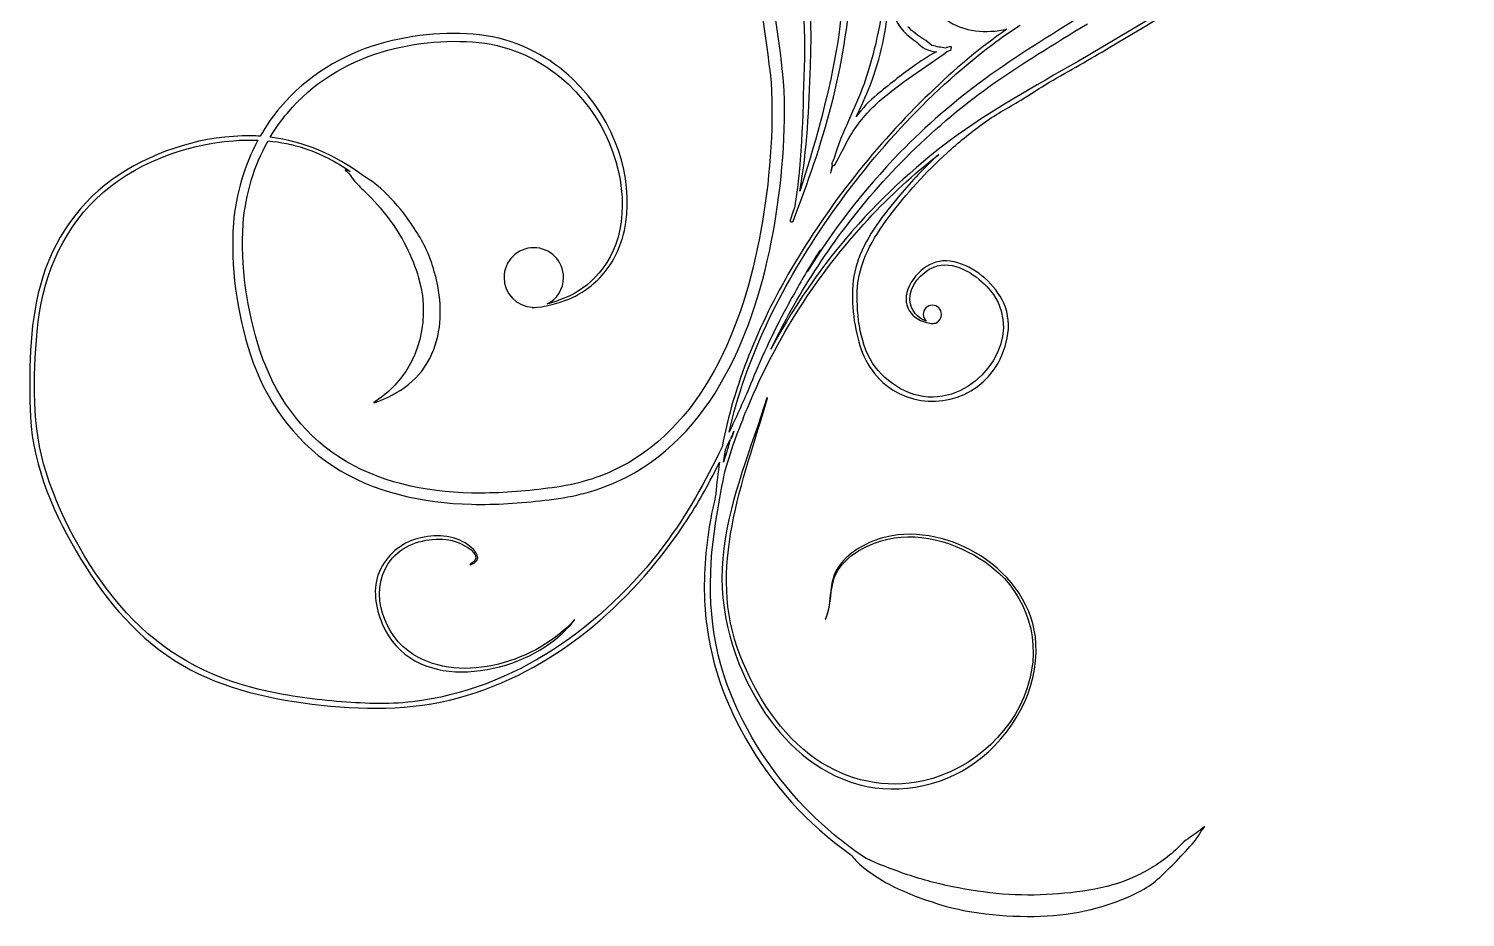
# Model space of a CAD drawing. Extents: x 0 to 115, y 0 to 123.
# Drawn here: x -0.03 to 48.17, y -0.03 to 29.79 of the extents above; entities that cross this region are included whole.
import ezdxf

# ---------------------------------------------------------------- set-up
doc = ezdxf.new("R2010")
doc.units = 0
doc.layers.add('ink_ext_XXXXXX', color=7, linetype='CONTINUOUS')

msp = doc.modelspace()

# ---------------------------------------------------------------- linework, layer by layer
at = {"layer": 'ink_ext_XXXXXX', "color": 7}
for points in [[(25.619072, 23.338344), (25.619072, 23.338344)], [(23.473125, 16.253861), (23.473125, 16.253861)], [(23.53345, 16.014325), (23.53345, 16.014325)], [(23.438552, 15.739864), (23.438552, 15.739864)], [(21.279447, 12.444214), (21.279447, 12.444214)]]:
    msp.add_lwpolyline(points, dxfattribs=at)
for points in [[(48.174977, 41.60165), (46.671086, 35.613952), (40.980427, 32.115808), (36.014375, 29.182814)], [(36.251441, 29.167644), (38.880341, 30.722689), (41.508889, 32.348994), (43.770547, 34.416977)], [(25.446564, 33.929439), (25.778175, 32.229755), (26.050166, 30.541008), (25.995486, 28.80393)], [(27.217155, 33.748464), (27.640841, 30.585105), (26.815341, 27.358247), (25.840616, 24.337411)], [(24.175858, 32.972352), (24.394227, 31.315708), (24.709964, 29.65095), (24.878591, 27.998186)], [(25.301572, 28.032052), (25.13118, 29.7335), (24.819677, 31.37568), (24.604483, 33.031619)], [(25.619072, 23.338344), (26.602969, 25.858236), (27.42353, 28.57145), (27.544886, 31.300891)], [(26.200097, 28.543933), (26.232552, 29.394127), (26.233611, 30.227741), (26.144358, 31.075466)], [(28.690002, 31.077583), (28.566177, 30.005844), (28.361214, 28.965502), (27.9975, 27.945269)], [(28.202111, 27.888825), (28.551008, 28.794052), (28.802186, 29.79453), (28.78878, 30.776664)], [(28.78878, 30.776664), (28.912958, 30.391077), (29.035372, 30.039711), (29.328177, 29.709864)], [(30.748108, 30.090864), (31.3503, 29.678114), (32.099952, 29.626961), (32.795983, 29.776539)], [(35.32293, 30.238325), (34.215914, 29.545116), (33.104664, 28.867783), (32.060441, 28.110722)], [(32.232244, 27.872244), (33.264825, 28.607433), (34.384189, 29.277711), (35.493675, 29.959983)], [(32.305269, 29.261836), (32.604777, 29.488672), (32.915222, 29.709864), (33.237308, 29.909889)], [(15.31655, 29.555347), (14.163672, 29.713744), (12.939427, 29.626608), (11.716699, 29.27383)], [(11.798156, 29.005719), (12.967685, 29.354264), (14.180782, 29.44775), (15.276862, 29.304522)], [(18.220334, 28.105077), (17.478266, 28.818747), (16.467487, 29.369433), (15.31655, 29.555347)], [(29.328177, 29.709864), (29.459411, 29.560991), (29.62063, 29.43893), (29.78573, 29.329569)], [(29.998102, 29.440341), (29.804427, 29.556758), (29.630508, 29.691872), (29.471052, 29.852739)], [(30.273622, 29.231497), (30.185427, 29.305227), (30.097939, 29.380369), (29.998102, 29.440341)], [(32.795983, 29.776539), (31.869236, 29.149652), (31.01763, 28.408114), (30.212591, 27.633061)], [(11.716699, 29.27383), (10.500992, 28.920347), (9.307756, 28.214086), (8.413959, 27.158927)], [(8.646157, 26.962783), (9.492118, 27.972786), (10.627075, 28.656822), (11.798156, 29.005719)], [(15.276862, 29.304522), (16.376259, 29.1366), (17.345445, 28.61978), (18.065324, 27.941036)], [(26.626958, 23.174302), (28.17918, 25.461361), (30.094411, 27.591786), (32.305269, 29.261836)], [(28.509027, 27.357541), (29.224461, 27.986544), (30.033733, 28.478669), (30.799261, 29.035352)], [(30.425669, 29.014539), (30.1438, 28.874133), (29.877452, 28.681164), (29.634389, 28.511477)], [(29.78573, 29.329569), (29.904969, 29.158472), (30.171669, 29.046994), (30.425669, 29.014539)], [(30.290202, 29.228322), (30.285264, 29.229733), (30.279266, 29.230791), (30.273622, 29.231497)], [(30.732939, 29.143302), (30.583714, 29.159883), (30.437664, 29.188811), (30.290202, 29.228322)], [(30.894511, 29.1874), (30.840536, 29.175758), (30.786914, 29.160589), (30.732939, 29.143302)], [(30.799261, 29.035352), (30.845475, 29.049816), (30.886397, 29.068866), (30.9185, 29.093914)], [(30.921675, 29.124252), (30.952719, 29.14683), (30.93508, 29.196572), (30.894511, 29.1874)], [(30.9185, 29.12143), (30.919911, 29.122136), (30.920264, 29.123547), (30.921675, 29.124252)], [(30.9185, 29.093914), (30.92873, 29.102027), (30.925908, 29.112964), (30.9185, 29.12143)], [(36.014375, 29.182814), (34.556344, 28.32133), (33.050336, 27.521583), (31.645222, 26.575433)], [(34.213444, 27.995011), (34.894305, 28.385536), (35.577636, 28.770769), (36.251441, 29.167644)], [(25.995486, 28.80393), (25.94398, 27.14658), (25.936219, 25.48535), (25.679397, 23.845639)], [(25.840616, 24.337411), (26.096027, 25.723122), (26.147886, 27.134939), (26.200097, 28.543933)], [(29.634389, 28.511477), (29.22058, 28.221494), (28.827939, 27.899761), (28.436708, 27.581555)], [(20.006554, 23.291425), (20.226793, 24.742752), (19.715794, 26.662216), (18.220334, 28.105077)], [(24.878591, 27.998186), (24.971019, 26.349302), (24.828497, 24.654558), (24.539219, 23.014494)], [(24.947383, 22.940058), (25.244422, 24.618575), (25.394, 26.314377), (25.301572, 28.032052)], [(32.060441, 28.110722), (31.021158, 27.351897), (30.0676, 26.516872), (29.215994, 25.644452)], [(33.259533, 27.395994), (33.577739, 27.592491), (33.894886, 27.794986), (34.213444, 27.995011)], [(18.065324, 27.941036), (19.517921, 26.569436), (20.03908, 24.711708), (19.846851, 23.315061)], [(30.212591, 27.633061), (28.400019, 25.887164), (26.815341, 23.884091), (25.546047, 21.712391)], [(27.9975, 27.945269), (27.695875, 27.096486), (27.242555, 26.310144), (26.9942, 25.448308)], [(27.736797, 26.840016), (27.908247, 27.182564), (28.064175, 27.530402), (28.202111, 27.888825)], [(28.436708, 27.581555), (28.170714, 27.36495), (27.941408, 27.112361), (27.736797, 26.840016)], [(29.399791, 25.462772), (30.250339, 26.317905), (31.200369, 27.132822), (32.232244, 27.872244)], [(8.413959, 27.158927), (8.157489, 26.858714), (7.929701, 26.531336), (7.731263, 26.182791)], [(27.536772, 26.188083), (27.801708, 26.627291), (28.124147, 27.018522), (28.509027, 27.357541)], [(31.96625, 26.592719), (32.377236, 26.89505), (32.824558, 27.129294), (33.259533, 27.395994)], [(8.069295, 26.151041), (8.239898, 26.438908), (8.432973, 26.711252), (8.646157, 26.962783)], [(31.645222, 26.575433), (30.329361, 25.689255), (29.12145, 24.646091), (28.041244, 23.485805)], [(30.775272, 25.618347), (31.15345, 25.965833), (31.553147, 26.288977), (31.96625, 26.592719)], [(2.248602, 24.099991), (3.467485, 25.266275), (5.175564, 25.895983), (6.838171, 26.033919)], [(7.416515, 26.195844), (5.872865, 26.215247), (4.288258, 25.731589), (2.999772, 24.888097)], [(7.657427, 26.051205), (7.203084, 25.210536), (6.920297, 24.254155), (6.837606, 23.264614)], [(6.838171, 26.033919), (7.11048, 26.056497), (7.384165, 26.062141), (7.657427, 26.051205)], [(7.731263, 26.182791), (7.62737, 26.189494), (7.52263, 26.194433), (7.416515, 26.195844)], [(11.184781, 24.859875), (10.25433, 25.554494), (9.210884, 26.013105), (8.069295, 26.151041)], [(27.01713, 25.226411), (27.203397, 25.540736), (27.346625, 25.875522), (27.536772, 26.188083)], [(7.161456, 23.235686), (7.239597, 24.234752), (7.530638, 25.194661), (7.999586, 26.027569)], [(7.999586, 26.027569), (8.416287, 25.988411), (8.829037, 25.905861), (9.22824, 25.776744)], [(9.22824, 25.776744), (9.765803, 25.603177), (10.281211, 25.324836), (10.758696, 25.003808)], [(29.215994, 25.644452), (27.944583, 24.340939), (26.907769, 22.955933), (26.086855, 21.627725)], [(28.135436, 23.393025), (28.86498, 24.182541), (29.6612, 24.910675), (30.50575, 25.575661)], [(28.847341, 23.493566), (29.418489, 24.259094), (30.071127, 24.974175), (30.775272, 25.618347)], [(30.50575, 25.575661), (30.042552, 25.14633), (29.606872, 24.689483), (29.200825, 24.205825)], [(10.603791, 25.065191), (10.589186, 25.0726), (10.57691, 25.050727), (10.590986, 25.042261)], [(25.478314, 20.207441), (26.402591, 21.889486), (27.69658, 23.7518), (29.399791, 25.462772)], [(26.92188, 25.170672), (26.906358, 25.099058), (26.89013, 25.025327), (26.87743, 24.952302)], [(26.884839, 24.94948), (26.903536, 25.032736), (26.926114, 25.115286), (26.951514, 25.196777)], [(26.920116, 25.282855), (26.909886, 25.260983), (26.908475, 25.232408), (26.928583, 25.214769)], [(26.920116, 25.180902), (26.918, 25.176669), (26.919411, 25.172789), (26.92188, 25.170672)], [(26.9942, 25.448308), (26.970211, 25.393275), (26.945516, 25.337889), (26.920116, 25.282855)], [(26.928583, 25.214769), (26.928583, 25.202422), (26.925761, 25.191133), (26.920116, 25.180902)], [(26.951514, 25.196777), (26.952572, 25.198189), (26.953277, 25.198894), (26.95363, 25.200305)], [(26.95363, 25.200305), (26.977972, 25.19325), (27.005489, 25.204186), (27.01713, 25.226411)], [(2.999772, 24.888097), (1.679748, 24.025555), (0.767641, 22.696289), (0.356832, 21.184636)], [(10.590986, 25.042261), (10.716504, 24.961827), (10.809531, 24.777677), (10.910532, 24.667611)], [(10.758696, 25.003808), (10.704792, 25.018977), (10.652722, 25.037675), (10.603791, 25.065191)], [(10.910532, 24.667611), (11.026842, 24.540258), (11.1561, 24.41608), (11.278479, 24.294019)], [(11.652494, 24.541316), (11.506973, 24.664083), (11.347094, 24.760744), (11.184781, 24.859875)], [(26.87743, 24.952302), (26.876725, 24.945952), (26.88378, 24.944541), (26.884839, 24.94948)], [(11.278479, 24.294019), (11.545532, 24.027319), (11.799532, 23.748977), (12.027179, 23.447352)], [(12.541459, 23.607866), (12.275217, 23.951119), (11.983611, 24.261211), (11.652494, 24.541316)], [(29.200825, 24.205825), (28.655783, 23.558125), (28.110741, 22.867739), (27.815114, 22.06658)], [(0.253362, 19.636294), (0.403434, 21.334919), (1.000792, 22.905133), (2.248602, 24.099991)], [(25.679397, 23.845639), (25.626833, 23.68583), (25.573211, 23.526022), (25.519941, 23.365861)], [(6.837606, 23.264614), (6.735795, 21.800586), (6.942346, 20.309394), (7.410059, 18.846777)], [(7.736378, 18.958255), (7.279566, 20.357725), (7.069134, 21.842566), (7.161456, 23.235686)], [(12.027179, 23.447352), (12.48385, 22.845161), (12.839521, 22.152658), (13.051328, 21.426289)], [(12.899599, 23.100572), (12.787451, 23.275902), (12.668106, 23.445236), (12.541459, 23.607866)], [(19.846851, 23.315061), (19.669898, 21.865497), (18.685577, 21.045289), (17.994768, 20.769769)], [(19.208253, 21.515189), (19.591511, 21.942402), (19.898674, 22.559058), (20.006554, 23.291425)], [(23.473125, 16.253861), (24.030161, 18.737769), (25.201736, 21.074922), (26.626958, 23.174302)], [(24.093661, 17.082889), (25.052158, 19.403461), (26.43293, 21.549055), (28.135436, 23.393025)], [(28.041244, 23.485805), (26.797702, 22.151952), (25.735489, 20.648414), (24.875064, 19.03763)], [(25.519941, 23.365861), (25.49948, 23.302714), (25.595789, 23.278372), (25.619072, 23.338344)], [(27.773133, 20.977202), (27.803472, 21.947341), (28.28325, 22.738269), (28.847341, 23.493566)], [(13.545358, 21.74273), (13.407563, 22.226389), (13.182244, 22.681119), (12.899599, 23.100572)], [(24.539219, 23.014494), (24.238652, 21.374077), (23.758875, 19.756239), (22.967241, 18.30985)], [(23.32143, 18.115116), (24.145166, 19.613011), (24.637997, 21.268597), (24.947383, 22.940058)], [(16.916185, 22.442641), (16.363982, 22.442641), (15.917224, 21.994966), (15.917224, 21.443575)], [(17.914687, 21.443575), (17.914687, 21.994966), (17.467789, 22.442641), (16.916185, 22.442641)], [(26.526064, 22.36503), (26.218089, 21.899011), (25.936219, 21.420291), (25.671989, 20.930989)], [(26.086855, 21.627725), (26.230436, 21.874316), (26.378955, 22.118086), (26.537, 22.35868)], [(26.537, 22.35868), (26.541233, 22.365736), (26.530297, 22.371733), (26.526064, 22.36503)], [(13.663045, 21.308461), (13.63066, 21.454511), (13.591255, 21.600208), (13.545358, 21.74273)], [(25.546047, 21.712391), (24.469722, 19.868422), (23.630111, 17.85653), (23.236058, 15.755033)], [(27.815114, 22.06658), (27.533244, 21.303169), (27.570286, 20.480491), (27.724802, 19.695561)], [(29.538433, 20.682986), (29.509152, 21.147241), (29.931075, 21.629136), (30.338533, 21.791766)], [(31.148864, 21.937111), (30.450011, 22.154775), (29.842175, 21.788239), (29.520089, 21.170877)], [(30.338533, 21.791766), (30.982705, 22.05), (31.699902, 21.578689), (32.128175, 21.131366)], [(32.687327, 20.579622), (32.393816, 21.211447), (31.814202, 21.728972), (31.148864, 21.937111)], [(13.051328, 21.426289), (13.50814, 19.861719), (12.966732, 18.125347), (11.549836, 17.248341)], [(13.499603, 18.881702), (13.839293, 19.645466), (13.839293, 20.503775), (13.663045, 21.308461)], [(15.917224, 21.443575), (15.917224, 20.906294), (16.342639, 20.468144), (16.875933, 20.446625)], [(17.369293, 20.554222), (17.692967, 20.719322), (17.914687, 21.055872), (17.914687, 21.443575)], [(18.028952, 20.690394), (18.389703, 20.837855), (18.826265, 21.084094), (19.208253, 21.515189)], [(0.356832, 21.184636), (-0.026955, 19.773525), (-0.0326, 18.213541), (0.029277, 16.76045)], [(17.994768, 20.769769), (17.750716, 20.667111), (17.540708, 20.601141), (17.369293, 20.554222)], [(25.671989, 20.930989), (25.549575, 20.716147), (25.431747, 20.503775), (25.320622, 20.293519)], [(28.374619, 18.44073), (27.865208, 19.10995), (27.74738, 20.162639), (27.773133, 20.977202)], [(29.520089, 21.170877), (29.198002, 20.554222), (29.608636, 19.979547), (30.202361, 19.913225)], [(32.128175, 21.131366), (33.402408, 19.798925), (32.260114, 17.749991), (30.629575, 17.454364)], [(16.865315, 20.439216), (16.861611, 20.439922), (17.29267, 20.411347), (18.028952, 20.690394)], [(16.875933, 20.446625), (16.869054, 20.443802), (16.864786, 20.441686), (16.865315, 20.439216)], [(25.320622, 20.293519), (24.82638, 19.360069), (24.43903, 18.488355), (24.136347, 17.714008)], [(30.092294, 19.974608), (29.789964, 20.074444), (29.559952, 20.338322), (29.538433, 20.682986)], [(30.290555, 20.512241), (30.123691, 20.512241), (29.984344, 20.372894), (29.984344, 20.205325)], [(30.597472, 20.205325), (30.597472, 20.372894), (30.458125, 20.512241), (30.290555, 20.512241)], [(32.33843, 18.327841), (32.783283, 18.947319), (33.023525, 19.854664), (32.687327, 20.579622)], [(24.875064, 19.03763), (25.058155, 19.414397), (25.25818, 19.805275), (25.478314, 20.207441)], [(29.984344, 20.205325), (29.984344, 20.113955), (30.02703, 20.031758), (30.092294, 19.974608)], [(30.202361, 19.913225), (30.230936, 19.905111), (30.260569, 19.898761), (30.290555, 19.898761)], [(30.290555, 19.898761), (30.315955, 19.898761), (30.340297, 19.902289), (30.363933, 19.907933)], [(30.363933, 19.907933), (30.394625, 19.910755), (30.424258, 19.911814), (30.455302, 19.916047)], [(30.430608, 19.934744), (30.529033, 19.98625), (30.597472, 20.088202), (30.597472, 20.205325)], [(30.455302, 19.936155), (30.446836, 19.934744), (30.438369, 19.93545), (30.430608, 19.934744)], [(30.455302, 19.916047), (30.468002, 19.917458), (30.468002, 19.937566), (30.455302, 19.936155)], [(0.550859, 14.909777), (0.0702, 16.417902), (0.115532, 18.074194), (0.253362, 19.636294)], [(27.724802, 19.695561), (27.872616, 18.94238), (28.132614, 18.320433), (28.743977, 17.827602)], [(7.410059, 18.846777), (7.886168, 17.395802), (8.812068, 15.999861), (10.176048, 15.116505)], [(10.374345, 15.419541), (9.084095, 16.248569), (8.203386, 17.559491), (7.736378, 18.958255)], [(11.556432, 17.232466), (12.420879, 17.542558), (13.115675, 18.019161), (13.499603, 18.881702)], [(30.629575, 17.454364), (29.769855, 17.29773), (28.884736, 17.769041), (28.374619, 18.44073)], [(28.743977, 17.827602), (29.852405, 16.934722), (31.508344, 17.172494), (32.33843, 18.327841)], [(22.967241, 18.30985), (22.18478, 16.869811), (21.028939, 15.614627), (19.556621, 14.952464)], [(19.719534, 14.596864), (21.285938, 15.295364), (22.507925, 16.623925), (23.32143, 18.115116)], [(23.841072, 8.755216), (22.697719, 11.672689), (23.956077, 14.572875), (24.754766, 17.394391)], [(24.738186, 17.398977), (24.218544, 15.738452), (23.509461, 14.0871), (23.292502, 12.348611)], [(24.136347, 17.714008), (23.917977, 17.225411), (23.699255, 16.737519), (23.473125, 16.253861)], [(24.754766, 17.394391), (24.758647, 17.405327), (24.741361, 17.409561), (24.738186, 17.398977)], [(11.549836, 17.248341), (11.541263, 17.242697), (11.546519, 17.228233), (11.556432, 17.232466)], [(23.302733, 14.816644), (23.502405, 15.590991), (23.792036, 16.352639), (24.093661, 17.082889)], [(0.029277, 16.76045), (0.102302, 15.071702), (0.856365, 13.415764), (1.718907, 11.992305)], [(23.354239, 15.672483), (23.404686, 15.781139), (23.454427, 15.889441), (23.503816, 15.99845)], [(23.503816, 15.99845), (23.48265, 15.910961), (23.460777, 15.825941), (23.438552, 15.739864)], [(23.630816, 16.280672), (23.597655, 16.192125), (23.5652, 16.103225), (23.53345, 16.014325)], [(23.53345, 16.014325), (23.539094, 16.042547), (23.544739, 16.070769), (23.55003, 16.098991)], [(23.55003, 16.098991), (23.577547, 16.159669), (23.604358, 16.219641), (23.630816, 16.280672)], [(23.236058, 15.755033), (22.677258, 14.599686), (22.059544, 13.477852), (21.279447, 12.444214)], [(23.438552, 15.739864), (23.383519, 15.576527), (23.332014, 15.413191), (23.28333, 15.248797)], [(23.28333, 15.248797), (23.305202, 15.390614), (23.328486, 15.531725), (23.354239, 15.672483)], [(10.176048, 15.116505), (11.533819, 14.224683), (13.190922, 13.8712), (14.821849, 13.831336)], [(14.831057, 14.209514), (13.244262, 14.241969), (11.658138, 14.581694), (10.374345, 15.419541)], [(19.556621, 14.952464), (18.825031, 14.613444), (18.045744, 14.435644), (17.236296, 14.349566)], [(22.082827, 13.340622), (22.481819, 13.952691), (22.829305, 14.589808), (23.149275, 15.242447)], [(23.149275, 15.242447), (23.0953, 14.893197), (23.055436, 14.54183), (23.028625, 14.187641)], [(3.252502, 10.188552), (2.045367, 11.534752), (1.099464, 13.189986), (0.550859, 14.909777)], [(17.283991, 13.967861), (18.100178, 14.051822), (18.948644, 14.237736), (19.719534, 14.596864)], [(23.028625, 13.260894), (23.112586, 13.779125), (23.206072, 14.298414), (23.302733, 14.816644)], [(17.236296, 14.349566), (16.433303, 14.250436), (15.628123, 14.19258), (14.831057, 14.209514)], [(23.030389, 14.173883), (22.970416, 13.925175), (22.914325, 13.675055), (22.867405, 13.422114)], [(23.028625, 14.187641), (23.027919, 14.182702), (23.029683, 14.178116), (23.030389, 14.173883)], [(14.821849, 13.831336), (15.641493, 13.811227), (16.464877, 13.868025), (17.283991, 13.967861)], [(14.696437, 7.422775), (17.786806, 8.363986), (20.345714, 10.672916), (22.082827, 13.340622)], [(22.867405, 13.422114), (22.693839, 12.49325), (22.610936, 11.547805), (22.647272, 10.602008)], [(23.41033, 7.774141), (22.759455, 9.536619), (22.727705, 11.42398), (23.028625, 13.260894)], [(13.024447, 12.680575), (12.451465, 12.53135), (11.974933, 12.1186), (11.740688, 11.577439)], [(12.033917, 11.843433), (12.381192, 12.382477), (13.022542, 12.631891), (13.638386, 12.66223)], [(14.704833, 12.473847), (14.213978, 12.8171), (13.587797, 12.828036), (13.024447, 12.680575)], [(13.638386, 12.66223), (13.935883, 12.675989), (14.209145, 12.631186), (14.478279, 12.504891)], [(26.957511, 11.22078), (27.141308, 11.95738), (27.900133, 12.391297), (28.571822, 12.601552)], [(28.726691, 12.731727), (28.14743, 12.589911), (27.539947, 12.259711), (27.173058, 11.781697)], [(28.571822, 12.601552), (29.740222, 12.967383), (31.084305, 12.566275), (32.060794, 11.894586)], [(31.917566, 12.096375), (31.007047, 12.678811), (29.794197, 12.992783), (28.726691, 12.731727)], [(21.279447, 12.444214), (19.245753, 9.746169), (16.258572, 7.601986), (12.843789, 7.201583)], [(14.478279, 12.504891), (14.734466, 12.386358), (15.254672, 12.053689), (14.785866, 11.826147)], [(14.796767, 11.800747), (15.242678, 11.95985), (14.980987, 12.279819), (14.704833, 12.473847)], [(23.292502, 12.348611), (23.065666, 10.54133), (23.480533, 8.864225), (24.384702, 7.294716)], [(33.768944, 9.151033), (33.695919, 10.391047), (32.940622, 11.441266), (31.917566, 12.096375)], [(1.718907, 11.992305), (2.58099, 10.568141), (3.678058, 9.272741), (5.128857, 8.428897)], [(12.862804, 8.795433), (11.891289, 9.410677), (11.385547, 10.836958), (12.033917, 11.843433)], [(11.740688, 11.577439), (11.493321, 11.00488), (11.59612, 10.370586), (11.832446, 9.814961)], [(14.785866, 11.826147), (14.77112, 11.82015), (14.781456, 11.79475), (14.796767, 11.800747)], [(27.173058, 11.781697), (26.897539, 11.423275), (26.889072, 10.953375), (26.838977, 10.524044)], [(32.060794, 11.894586), (33.34173, 11.014052), (33.940041, 9.494639), (33.563627, 7.980869)], [(26.703864, 9.974064), (26.887661, 10.36353), (26.854852, 10.808736), (26.957511, 11.22078)], [(7.696267, 7.618566), (5.976899, 8.032727), (4.439, 8.867752), (3.252502, 10.188552)], [(22.647272, 10.602008), (22.711125, 8.955241), (23.218419, 7.385733), (24.03263, 5.958747)], [(26.838977, 10.524044), (26.816752, 10.334602), (26.776536, 10.152569), (26.695397, 9.979002)], [(11.832446, 9.814961), (12.813768, 7.51238), (16.022387, 8.005564), (17.622693, 9.285089)], [(18.274662, 9.95078), (17.060718, 8.578122), (14.509006, 7.752975), (12.862804, 8.795433)], [(17.622693, 9.285089), (17.865651, 9.479469), (18.087937, 9.701366), (18.282776, 9.943372)], [(18.282776, 9.943372), (18.287327, 9.947958), (18.27946, 9.956425), (18.274662, 9.95078)], [(26.695397, 9.979002), (26.692927, 9.973711), (26.700336, 9.968772), (26.703864, 9.974064)], [(26.385305, 5.279297), (25.191858, 6.099152), (24.361772, 7.42983), (23.841072, 8.755216)], [(31.739061, 5.173111), (32.971666, 6.071636), (33.859255, 7.601986), (33.768944, 9.151033)], [(5.128857, 8.428897), (6.540638, 7.606925), (8.176504, 7.2672), (9.783583, 7.092927)], [(26.258305, 3.412044), (25.008061, 4.632302), (24.015697, 6.135841), (23.41033, 7.774141)], [(33.563627, 7.980869), (33.142058, 6.283302), (31.67803, 4.925108), (29.992811, 4.549047)], [(10.299379, 7.216752), (9.423503, 7.290483), (8.551754, 7.41325), (7.696267, 7.618566)], [(9.783583, 7.092927), (11.454868, 6.910189), (13.076975, 6.929591), (14.696437, 7.422775)], [(24.384702, 7.294716), (25.103664, 6.047647), (26.180341, 4.977319), (27.561114, 4.507419)], [(12.843789, 7.201583), (11.995323, 7.102452), (11.147986, 7.14655), (10.299379, 7.216752)], [(24.03263, 5.958747), (24.888116, 4.460147), (26.100614, 3.090311), (27.542769, 2.080308)], [(29.992811, 4.549047), (28.729514, 4.267177), (27.44505, 4.550811), (26.385305, 5.279297)], [(27.561114, 4.507419), (28.95, 4.034344), (30.562547, 4.315155), (31.739061, 5.173111)], [(28.069466, 1.944489), (27.415416, 2.374525), (26.807933, 2.875822), (26.258305, 3.412044)], [(39.411272, 3.01023), (39.241939, 2.85395), (39.063433, 2.734711), (38.871875, 2.608769)], [(39.013691, 2.425325), (39.1735, 2.592189), (39.263105, 2.8222), (39.424325, 2.997883)], [(39.424325, 2.997883), (39.432086, 3.00635), (39.420091, 3.017991), (39.411272, 3.01023)], [(38.871875, 2.608769), (38.6782, 2.481769), (38.501105, 2.267633), (38.323658, 2.115939)], [(38.403386, 1.780447), (38.611877, 1.989291), (38.80908, 2.211894), (39.013691, 2.425325)], [(27.542769, 2.080308), (27.664125, 1.953308), (27.768194, 1.802319), (27.908952, 1.696486)], [(28.214811, 1.880989), (28.169302, 1.903919), (28.119561, 1.923675), (28.069466, 1.944489)], [(38.323658, 2.115939), (37.949714, 1.797733), (37.546136, 1.549025), (37.101989, 1.341591)], [(27.908952, 1.696486), (28.143197, 1.520097), (28.370739, 1.349705), (28.623327, 1.200127)], [(28.971519, 1.574425), (28.720341, 1.669322), (28.457522, 1.765277), (28.214811, 1.880989)], [(30.544555, 1.08865), (30.01045, 1.212122), (29.483752, 1.380044), (28.971519, 1.574425)], [(37.219464, 0.819833), (37.701711, 1.058311), (38.029089, 1.404739), (38.403386, 1.780447)], [(28.623327, 1.200127), (29.144027, 0.889683), (29.708119, 0.678016), (30.279972, 0.483636)], [(33.92593, 0.724936), (32.780461, 0.678016), (31.657569, 0.832886), (30.544555, 1.08865)], [(37.101989, 1.341591), (36.136789, 0.891447), (34.978619, 0.767622), (33.92593, 0.724936)], [(30.279972, 0.483636), (31.43038, 0.0917), (32.717314, -0.02895), (33.92593, 0.005622)], [(33.92593, 0.005622), (35.088333, 0.039841), (36.177005, 0.304425), (37.219464, 0.819833)]]:
    msp.add_open_spline(points, degree=3, dxfattribs=at)

doc.saveas('drawing.dxf')
